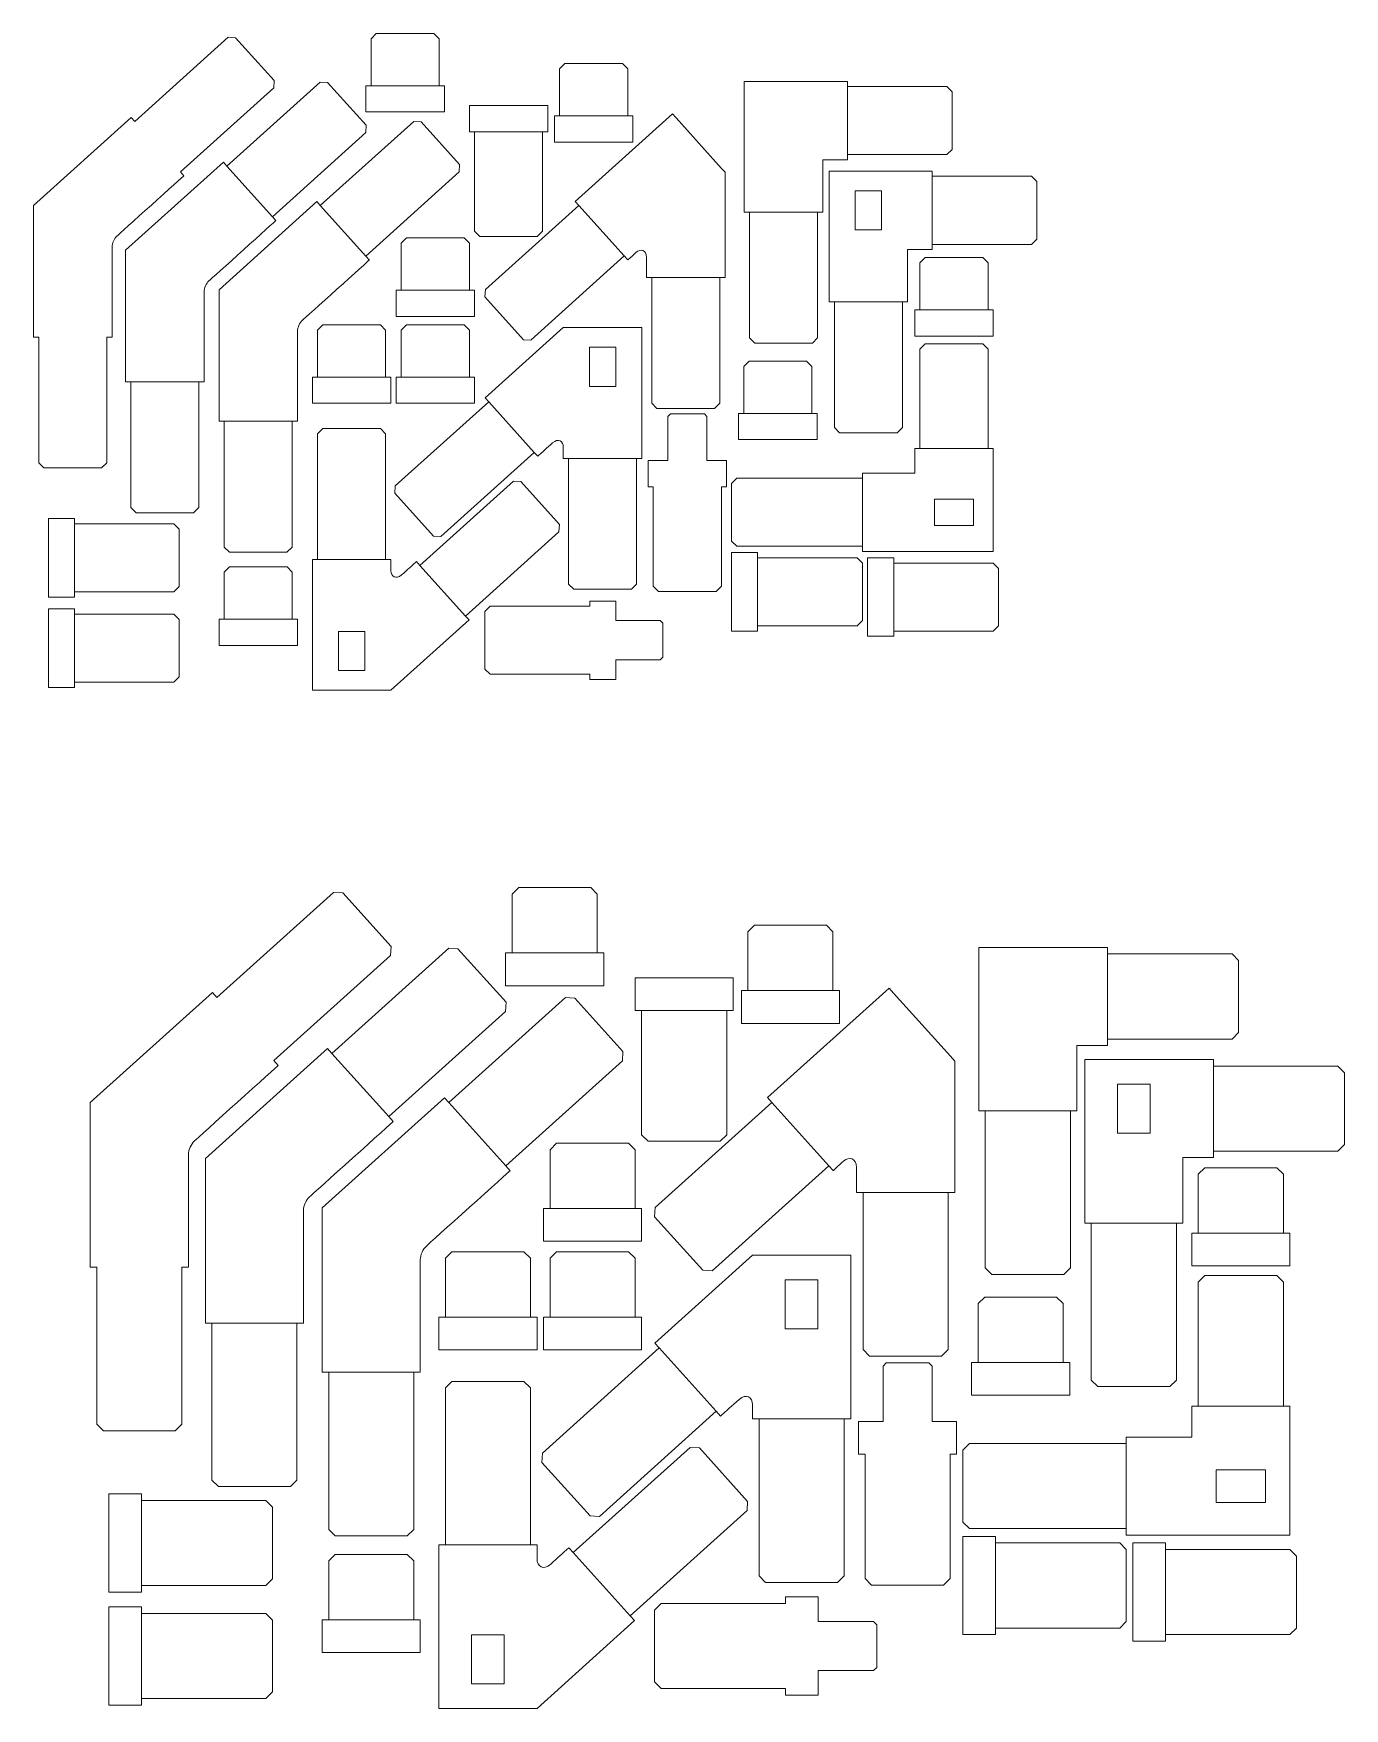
# Model space of a CAD drawing. Header units: inches. Extents: x -11 to 490, y -10 to 630.
import ezdxf

# ---------------------------------------------------------------- set-up
doc = ezdxf.new("R2010")
doc.units = ezdxf.units.IN
doc.header["$MEASUREMENT"] = 0
doc.layers.add('Layer 1', color=7, linetype='Continuous')

msp = doc.modelspace()

# ---------------------------------------------------------------- linework, layer by layer
at = {"layer": 'Layer 1', "color": 5, "lineweight": 9}
for points in [[(120.14, 629.84), (142.14, 629.84), (144.14, 627.84), (144.14, 609.84), (146.14, 609.84), (146.14, 599.85), (144.14, 599.85), (118.13, 599.85), (116.14, 599.85), (116.14, 609.84), (118.13, 609.84), (118.13, 627.84), (120.14, 629.84)], [(192.18, 618.33), (214.18, 618.33), (216.18, 616.33), (216.18, 598.33), (218.18, 598.33), (218.18, 588.34), (216.18, 588.34), (190.17, 588.34), (188.18, 588.34), (188.18, 598.33), (190.17, 598.33), (190.17, 616.33), (192.18, 618.33)], [(262.74, 611.55), (288.74, 611.55), (290.13, 611.55), (290.13, 611.55), (300.13, 611.55), (300.13, 609.55), (338.14, 609.55), (340.13, 607.51), (340.13, 585.55), (338.14, 583.55), (300.13, 583.55), (300.13, 581.55), (290.74, 581.55), (290.74, 561.55), (288.74, 561.55), (288.74, 513.59), (286.73, 511.55), (264.77, 511.55), (262.74, 513.59), (262.74, 561.55), (260.74, 561.55), (260.74, 611.55), (262.74, 611.55)], [(159.7, 552.29), (181.66, 552.29), (183.7, 554.3), (183.7, 592.29), (185.7, 592.29), (185.7, 602.28), (183.7, 602.28), (157.7, 602.28), (155.7, 602.28), (155.7, 592.29), (157.7, 592.29), (157.7, 554.3), (159.7, 552.29)], [(295.13, 577.28), (321.13, 577.28), (322.52, 577.28), (322.52, 577.29), (332.52, 577.29), (332.52, 575.29), (370.51, 575.29), (372.52, 573.24), (372.52, 551.28), (370.51, 549.28), (332.52, 549.28), (332.52, 547.29), (323.13, 547.29), (323.13, 527.28), (321.13, 527.28), (321.13, 479.32), (319.1, 477.28), (297.14, 477.28), (295.13, 479.32), (295.13, 527.28), (293.13, 527.28), (293.13, 577.28), (295.13, 577.28)], [(131.71, 551.71), (153.7, 551.71), (155.7, 549.71), (155.7, 531.72), (157.7, 531.72), (157.7, 521.72), (155.7, 521.72), (129.7, 521.72), (127.7, 521.72), (127.7, 531.72), (129.7, 531.72), (129.7, 549.71), (131.71, 551.71)], [(329.84, 544.19), (351.84, 544.19), (353.84, 542.19), (353.84, 524.2), (355.84, 524.2), (355.84, 514.2), (353.84, 514.2), (327.83, 514.2), (325.84, 514.2), (325.84, 524.2), (327.83, 524.2), (327.83, 542.19), (329.84, 544.19)], [(99.73, 518.52), (121.72, 518.52), (123.72, 516.52), (123.72, 498.53), (125.72, 498.53), (125.72, 488.53), (123.72, 488.53), (97.72, 488.53), (95.72, 488.53), (95.72, 498.53), (97.72, 498.53), (97.72, 516.52), (99.73, 518.52)], [(131.71, 518.52), (153.7, 518.52), (155.7, 516.52), (155.7, 498.53), (157.7, 498.53), (157.7, 488.53), (155.7, 488.53), (129.7, 488.53), (127.7, 488.53), (127.7, 498.53), (129.7, 498.53), (129.7, 516.52), (131.71, 518.52)], [(355.84, 433.89), (355.84, 459.89), (355.84, 461.28), (355.84, 461.28), (355.84, 471.28), (353.84, 471.28), (353.84, 509.27), (351.8, 511.27), (329.84, 511.27), (327.84, 509.27), (327.84, 471.28), (325.84, 471.28), (325.84, 461.89), (305.84, 461.89), (305.84, 459.89), (257.87, 459.89), (255.84, 457.85), (255.84, 435.89), (257.87, 433.89), (305.84, 433.89), (305.84, 431.89), (355.84, 431.89), (355.84, 433.89)], [(262.55, 504.66), (284.54, 504.66), (286.54, 502.66), (286.54, 484.67), (288.54, 484.67), (288.54, 474.67), (286.54, 474.67), (260.54, 474.67), (258.54, 474.67), (258.54, 484.67), (260.54, 484.67), (260.54, 502.66), (262.55, 504.66)], [(227.99, 416.65), (249.95, 416.65), (251.98, 418.69), (251.98, 456.65), (253.98, 456.65), (253.98, 466.65), (251.98, 466.65), (246.47, 466.65), (246.47, 483.55), (245.47, 484.56), (232.48, 484.56), (231.47, 483.55), (231.47, 466.65), (225.97, 466.65), (223.98, 466.65), (223.98, 456.65), (225.97, 456.65), (225.97, 418.69), (227.99, 416.65)], [(44.87, 418.51), (44.87, 440.47), (42.85, 442.51), (4.87, 442.51), (4.87, 444.51), (-5.13, 444.51), (-5.13, 442.51), (-5.13, 416.51), (-5.13, 414.51), (4.87, 414.51), (4.87, 416.51), (42.85, 416.51), (44.87, 418.51)], [(305.83, 405.51), (305.83, 427.47), (303.82, 429.51), (265.83, 429.51), (265.83, 431.51), (255.84, 431.51), (255.84, 429.51), (255.84, 403.5), (255.84, 401.51), (265.83, 401.51), (265.83, 403.5), (303.82, 403.5), (305.83, 405.51)], [(357.82, 403.51), (357.82, 425.47), (355.81, 427.51), (317.82, 427.51), (317.82, 429.51), (307.83, 429.51), (307.83, 427.51), (307.83, 401.51), (307.83, 399.51), (317.82, 399.51), (317.82, 401.51), (355.81, 401.51), (357.82, 403.51)], [(64.06, 426), (86.06, 426), (88.06, 424), (88.06, 406), (90.06, 406), (90.06, 396.01), (88.06, 396.01), (62.05, 396.01), (60.06, 396.01), (60.06, 406), (62.05, 406), (62.05, 424), (64.06, 426)], [(44.87, 383.97), (44.87, 405.93), (42.85, 407.97), (4.87, 407.97), (4.87, 409.97), (-5.13, 409.97), (-5.13, 407.97), (-5.13, 381.96), (-5.13, 379.97), (4.87, 379.97), (4.87, 381.96), (42.85, 381.96), (44.87, 383.97)], [(161.66, 408.98), (161.66, 387.02), (163.69, 385), (201.66, 385), (201.66, 383), (211.65, 383), (211.65, 385), (211.65, 390.5), (228.55, 390.5), (229.56, 391.48), (229.56, 404.52), (228.55, 405.5), (211.65, 405.5), (211.65, 411), (211.65, 413), (201.66, 413), (201.66, 411), (163.69, 411), (161.66, 408.98)], [(174.57, 303.5), (202.06, 303.5), (204.56, 301), (204.56, 278.51), (207.06, 278.51), (207.06, 266.01), (204.56, 266.01), (172.05, 266.01), (169.56, 266.01), (169.56, 278.51), (172.05, 278.51), (172.05, 301), (174.57, 303.5)], [(264.62, 289.11), (292.11, 289.11), (294.61, 286.61), (294.61, 264.12), (297.11, 264.12), (297.11, 251.62), (294.61, 251.62), (262.1, 251.62), (259.61, 251.62), (259.61, 264.12), (262.1, 264.12), (262.1, 286.61), (264.62, 289.11)], [(352.81, 280.64), (385.31, 280.64), (387.05, 280.64), (387.05, 280.64), (399.55, 280.64), (399.55, 278.15), (447.07, 278.15), (449.55, 275.6), (449.55, 248.14), (447.07, 245.64), (399.55, 245.64), (399.55, 243.14), (387.81, 243.14), (387.81, 218.14), (385.31, 218.14), (385.31, 158.19), (382.79, 155.64), (355.34, 155.64), (352.81, 158.19), (352.81, 218.14), (350.31, 218.14), (350.31, 280.64), (352.81, 280.64)], [(224.01, 206.56), (251.46, 206.56), (254.01, 209.08), (254.01, 256.56), (256.51, 256.56), (256.51, 269.06), (254.01, 269.06), (221.51, 269.06), (219.01, 269.06), (219.01, 256.56), (221.51, 256.56), (221.51, 209.08), (224.01, 206.56)], [(393.3, 237.81), (425.8, 237.81), (427.54, 237.81), (427.54, 237.81), (440.04, 237.81), (440.04, 235.31), (487.53, 235.31), (490.03, 232.76), (490.03, 205.31), (487.53, 202.81), (440.04, 202.81), (440.04, 200.31), (428.3, 200.31), (428.3, 175.31), (425.8, 175.31), (425.8, 115.35), (423.26, 112.81), (395.81, 112.81), (393.3, 115.35), (393.3, 175.31), (390.8, 175.31), (390.8, 237.81), (393.3, 237.81)], [(189.02, 205.84), (216.51, 205.84), (219.01, 203.34), (219.01, 180.85), (221.51, 180.85), (221.51, 168.35), (219.01, 168.35), (186.51, 168.35), (184.01, 168.35), (184.01, 180.85), (186.51, 180.85), (186.51, 203.34), (189.02, 205.84)], [(436.69, 196.44), (464.18, 196.44), (466.68, 193.94), (466.68, 171.45), (469.18, 171.45), (469.18, 158.95), (466.68, 158.95), (434.18, 158.95), (431.68, 158.95), (431.68, 171.45), (434.18, 171.45), (434.18, 193.94), (436.69, 196.44)], [(149.05, 164.36), (176.54, 164.36), (179.04, 161.86), (179.04, 139.36), (181.54, 139.36), (181.54, 126.87), (179.04, 126.87), (146.53, 126.87), (144.04, 126.87), (144.04, 139.36), (146.53, 139.36), (146.53, 161.86), (149.05, 164.36)], [(189.02, 164.36), (216.51, 164.36), (219.01, 161.86), (219.01, 139.36), (221.51, 139.36), (221.51, 126.87), (219.01, 126.87), (186.51, 126.87), (184.01, 126.87), (184.01, 139.36), (186.51, 139.36), (186.51, 161.86), (189.02, 164.36)], [(469.18, 58.56), (469.18, 91.06), (469.18, 92.8), (469.19, 92.8), (469.19, 105.3), (466.69, 105.3), (466.69, 152.79), (464.13, 155.3), (436.68, 155.3), (434.18, 152.79), (434.18, 105.3), (431.69, 105.3), (431.69, 93.56), (406.68, 93.56), (406.68, 91.06), (346.72, 91.06), (344.18, 88.52), (344.18, 61.07), (346.72, 58.56), (406.68, 58.56), (406.68, 56.06), (469.18, 56.06), (469.18, 58.56)], [(352.57, 147.03), (380.07, 147.03), (382.57, 144.53), (382.57, 122.04), (385.07, 122.04), (385.07, 109.54), (382.57, 109.54), (350.06, 109.54), (347.57, 109.54), (347.57, 122.04), (350.06, 122.04), (350.06, 144.53), (352.57, 147.03)], [(309.38, 37.02), (336.83, 37.02), (339.36, 39.56), (339.36, 87.02), (341.85, 87.02), (341.85, 99.52), (339.36, 99.52), (332.48, 99.52), (332.48, 120.64), (331.22, 121.91), (314.98, 121.91), (313.73, 120.64), (313.73, 99.52), (306.85, 99.52), (304.35, 99.52), (304.35, 87.02), (306.85, 87.02), (306.85, 39.56), (309.38, 37.02)], [(80.47, 39.34), (80.47, 66.79), (77.95, 69.34), (30.47, 69.34), (30.47, 71.84), (17.97, 71.84), (17.97, 69.34), (17.97, 36.84), (17.97, 34.34), (30.47, 34.34), (30.47, 36.84), (77.95, 36.84), (80.47, 39.34)], [(406.68, 23.09), (406.68, 50.54), (404.16, 53.09), (356.68, 53.09), (356.68, 55.59), (344.18, 55.59), (344.18, 53.09), (344.18, 20.58), (344.18, 18.09), (356.68, 18.09), (356.68, 20.58), (404.16, 20.58), (406.68, 23.09)], [(471.66, 20.59), (471.66, 48.04), (469.15, 50.59), (421.67, 50.59), (421.67, 53.09), (409.17, 53.09), (409.17, 50.59), (409.17, 18.09), (409.17, 15.59), (421.67, 15.59), (421.67, 18.09), (469.15, 18.09), (471.66, 20.59)], [(104.47, 48.7), (131.96, 48.7), (134.46, 46.2), (134.46, 23.71), (136.96, 23.71), (136.96, 11.21), (134.46, 11.21), (101.95, 11.21), (99.46, 11.21), (99.46, 23.71), (101.95, 23.71), (101.95, 46.2), (104.47, 48.7)], [(226.46, 27.43), (226.46, -0.02), (229, -2.55), (276.46, -2.55), (276.46, -5.05), (288.95, -5.05), (288.95, -2.55), (288.95, 4.33), (310.07, 4.33), (311.34, 5.55), (311.34, 21.86), (310.07, 23.08), (288.95, 23.08), (288.95, 29.96), (288.95, 32.45), (276.46, 32.45), (276.46, 29.96), (229, 29.96), (226.46, 27.43)], [(80.47, -3.84), (80.47, 23.61), (77.95, 26.16), (30.47, 26.16), (30.47, 28.66), (17.97, 28.66), (17.97, 26.16), (17.97, -6.34), (17.97, -8.84), (30.47, -8.84), (30.47, -6.34), (77.95, -6.34), (80.47, -3.84)]]:
    msp.add_lwpolyline(points, dxfattribs=at)
at = {"layer": 'Layer 1', "color": 100, "lineweight": 9}
for points in [[(118.13, 609.84), (144.14, 609.84)], [(300.13, 583.55), (300.13, 609.55)], [(190.17, 598.33), (216.18, 598.33)], [(183.7, 592.29), (157.7, 592.29)], [(63.05, 579.15), (80.45, 559.83)], [(332.52, 549.28), (332.52, 575.29)], [(98.75, 564.1), (116.15, 544.78)], [(197.49, 564.15), (214.89, 544.83)], [(262.74, 561.55), (288.74, 561.55)], [(129.7, 531.72), (155.7, 531.72)], [(225.39, 536.65), (251.39, 536.65)], [(321.13, 527.28), (295.13, 527.28)], [(327.83, 524.2), (353.84, 524.2)], [(26.35, 496.73), (52.36, 496.73)], [(97.72, 498.53), (123.72, 498.53)], [(129.7, 498.53), (155.7, 498.53)], [(180.49, 469.79), (163.09, 489.11)], [(62.06, 481.68), (88.06, 481.68)], [(260.54, 484.67), (286.54, 484.67)], [(219.59, 467.46), (193.59, 467.46)], [(327.84, 471.28), (353.84, 471.28)], [(305.84, 459.89), (305.84, 433.89)], [(4.87, 442.51), (4.87, 416.51)], [(97.72, 428.91), (123.72, 428.91)], [(265.83, 429.51), (265.83, 403.5)], [(136.82, 426.58), (154.22, 407.26)], [(317.82, 427.51), (317.82, 401.51)], [(4.87, 407.97), (4.87, 381.96)], [(62.05, 406), (88.06, 406)], [(172.05, 278.51), (204.56, 278.51)], [(399.55, 245.64), (399.55, 278.15)], [(262.1, 264.12), (294.61, 264.12)], [(254.01, 256.56), (221.51, 256.56)], [(103.19, 240.15), (124.95, 215.99)], [(440.04, 202.81), (440.04, 235.31)], [(147.83, 221.33), (169.58, 197.18)], [(271.25, 221.4), (293, 197.24)], [(352.81, 218.14), (385.31, 218.14)], [(306.12, 187.02), (338.62, 187.02)], [(186.51, 180.85), (219.01, 180.85)], [(425.8, 175.31), (393.3, 175.31)], [(434.18, 171.45), (466.68, 171.45)], [(57.33, 137.11), (89.83, 137.11)], [(146.53, 139.36), (179.04, 139.36)], [(186.51, 139.36), (219.01, 139.36)], [(250, 103.44), (228.25, 127.6)], [(350.06, 122.04), (382.57, 122.04)], [(101.96, 118.3), (134.46, 118.3)], [(434.18, 105.3), (466.69, 105.3)], [(298.88, 100.53), (266.37, 100.53)], [(406.68, 91.06), (406.68, 58.56)], [(30.47, 69.34), (30.47, 36.84)], [(146.54, 52.34), (179.04, 52.34)], [(356.68, 53.09), (356.68, 20.58)], [(195.41, 49.43), (217.16, 25.27)], [(421.67, 50.59), (421.67, 18.09)], [(30.47, 26.16), (30.47, -6.34)], [(101.95, 23.71), (134.46, 23.71)]]:
    msp.add_lwpolyline(points, dxfattribs=at)
at = {"layer": 'Layer 1', "color": 1, "lineweight": 9}
for points in [[(303.13, 554.78), (313.13, 554.78), (313.13, 569.78), (303.13, 569.78), (303.13, 554.78)], [(211.59, 494.96), (201.59, 494.96), (201.59, 509.96), (211.59, 509.96), (211.59, 494.96)], [(333.34, 441.89), (333.34, 451.89), (348.34, 451.89), (348.34, 441.89), (333.34, 441.89)], [(105.72, 401.41), (115.72, 401.41), (115.72, 386.41), (105.72, 386.41), (105.72, 401.41)], [(403.3, 209.68), (415.8, 209.68), (415.8, 228.43), (403.3, 228.43), (403.3, 209.68)], [(288.88, 134.91), (276.38, 134.91), (276.38, 153.66), (288.88, 153.66), (288.88, 134.91)], [(441.06, 68.56), (441.06, 81.06), (459.81, 81.06), (459.81, 68.56), (441.06, 68.56)], [(156.54, 17.96), (169.04, 17.96), (169.04, -0.79), (156.54, -0.79), (156.54, 17.96)]]:
    msp.add_lwpolyline(points, dxfattribs=at)
at = {"layer": 'Layer 1', "color": 5, "lineweight": 9}
for points, knots in [([(45.28, 576.93), (45.28, 576.93), (80.95, 609.05), (80.95, 609.05), (80.95, 609.05), (81.1, 611.87), (81.1, 611.87), (81.1, 611.87), (66.37, 628.23), (66.37, 628.23), (66.37, 628.23), (63.55, 628.38), (63.55, 628.38), (63.55, 628.38), (27.87, 596.26), (27.87, 596.26), (27.87, 596.26), (26.54, 597.74), (26.54, 597.74), (26.54, 597.74), (-10.82, 564.1), (-10.82, 564.1), (-10.82, 564.1), (-10.82, 564.1), (-10.82, 564.1), (-10.82, 564.1), (-10.82, 513.83), (-10.82, 513.83), (-10.82, 513.83), (-8.82, 513.83), (-8.82, 513.83), (-8.82, 513.83), (-8.82, 465.8), (-8.82, 465.8), (-8.82, 465.8), (-6.82, 463.83), (-6.82, 463.83), (-6.82, 463.83), (15.16, 463.83), (15.16, 463.83), (15.16, 463.83), (17.18, 465.8), (17.18, 465.8), (17.18, 465.8), (17.18, 513.83), (17.18, 513.83), (17.18, 513.83), (19.18, 513.83), (19.18, 513.83), (19.18, 513.83), (19.18, 546.83), (19.18, 548.26), (19.18, 549.69), (19.96, 551.45), (21.04, 552.42), (22.11, 553.39), (46.61, 575.45), (46.61, 575.45), (46.61, 575.45), (45.28, 576.93), (45.28, 576.93)], [0, 0, 0, 0, 1, 1, 1, 2, 2, 2, 3, 3, 3, 4, 4, 4, 5, 5, 5, 6, 6, 6, 7, 7, 7, 8, 8, 8, 9, 9, 9, 10, 10, 10, 11, 11, 11, 12, 12, 12, 13, 13, 13, 14, 14, 14, 15, 15, 15, 16, 16, 16, 17, 17, 17, 18, 18, 18, 19, 19, 19, 20, 20, 20, 20]), ([(80.45, 559.83), (80.45, 559.83), (116.12, 591.95), (116.12, 591.95), (116.12, 591.95), (116.27, 594.77), (116.27, 594.77), (116.27, 594.77), (101.54, 611.12), (101.54, 611.12), (101.54, 611.12), (98.73, 611.28), (98.73, 611.28), (98.73, 611.28), (63.05, 579.15), (63.05, 579.15), (63.05, 579.15), (61.71, 580.64), (61.71, 580.64), (61.71, 580.64), (24.35, 547), (24.35, 547), (24.35, 547), (24.36, 547), (24.36, 547), (24.36, 547), (24.36, 496.73), (24.36, 496.73), (24.36, 496.73), (26.35, 496.73), (26.35, 496.73), (26.35, 496.73), (26.35, 448.7), (26.35, 448.7), (26.35, 448.7), (28.36, 446.73), (28.36, 446.73), (28.36, 446.73), (50.33, 446.73), (50.33, 446.73), (50.33, 446.73), (52.36, 448.7), (52.36, 448.7), (52.36, 448.7), (52.36, 496.73), (52.36, 496.73), (52.36, 496.73), (54.36, 496.73), (54.36, 496.73), (54.36, 496.73), (54.36, 529.72), (54.36, 531.15), (54.36, 532.59), (55.13, 534.34), (56.21, 535.31), (57.29, 536.29), (81.79, 558.35), (81.79, 558.35), (81.79, 558.35), (80.45, 559.83), (80.45, 559.83)], [0, 0, 0, 0, 1, 1, 1, 2, 2, 2, 3, 3, 3, 4, 4, 4, 5, 5, 5, 6, 6, 6, 7, 7, 7, 8, 8, 8, 9, 9, 9, 10, 10, 10, 11, 11, 11, 12, 12, 12, 13, 13, 13, 14, 14, 14, 15, 15, 15, 16, 16, 16, 17, 17, 17, 18, 18, 18, 19, 19, 19, 20, 20, 20, 20]), ([(88.06, 481.68), (88.06, 481.68), (88.06, 433.63), (88.06, 433.63), (88.06, 433.63), (86.02, 431.68), (86.02, 431.68), (86.02, 431.68), (64.05, 431.68), (64.05, 431.68), (64.05, 431.68), (62.06, 433.63), (62.06, 433.63), (62.06, 433.63), (62.06, 481.68), (62.06, 481.68), (62.06, 481.68), (60.06, 481.68), (60.06, 481.68), (60.06, 481.68), (60.06, 531.95), (60.06, 531.95), (60.06, 531.95), (60.06, 531.95), (60.06, 531.95), (60.06, 531.95), (97.42, 565.59), (97.42, 565.59), (97.42, 565.59), (98.75, 564.1), (98.75, 564.1), (98.75, 564.1), (134.43, 596.22), (134.43, 596.22), (134.43, 596.22), (137.24, 596.08), (137.24, 596.08), (137.24, 596.08), (151.95, 579.74), (151.95, 579.74), (151.95, 579.74), (151.85, 576.92), (151.85, 576.92), (151.85, 576.92), (116.15, 544.78), (116.15, 544.78), (116.15, 544.78), (117.49, 543.29), (117.49, 543.29), (117.49, 543.29), (92.97, 521.22), (91.91, 520.26), (90.84, 519.3), (90.06, 517.55), (90.06, 516.1), (90.06, 514.64), (90.06, 481.68), (90.06, 481.68), (90.06, 481.68), (88.06, 481.68), (88.06, 481.68)], [0, 0, 0, 0, 1, 1, 1, 2, 2, 2, 3, 3, 3, 4, 4, 4, 5, 5, 5, 6, 6, 6, 7, 7, 7, 8, 8, 8, 9, 9, 9, 10, 10, 10, 11, 11, 11, 12, 12, 12, 13, 13, 13, 14, 14, 14, 15, 15, 15, 16, 16, 16, 17, 17, 17, 18, 18, 18, 19, 19, 19, 20, 20, 20, 20]), ([(233.32, 599.09), (233.32, 599.09), (234.65, 597.61), (234.65, 597.61), (234.65, 597.61), (252.05, 578.28), (252.05, 578.28), (252.05, 578.28), (253.39, 576.8), (253.39, 576.8), (253.39, 576.8), (253.39, 536.65), (253.39, 536.65), (253.39, 536.65), (251.39, 536.65), (251.39, 536.65), (251.39, 536.65), (251.38, 488.6), (251.38, 488.6), (251.38, 488.6), (249.39, 486.6), (249.39, 486.6), (249.39, 486.6), (227.38, 486.6), (227.38, 486.6), (227.38, 486.6), (225.38, 488.6), (225.38, 488.6), (225.38, 488.6), (225.39, 536.65), (225.39, 536.65), (225.39, 536.65), (223.39, 536.65), (223.39, 536.65), (223.39, 536.65), (223.39, 538.6), (223.39, 538.6), (223.39, 538.6), (223.39, 541.35), (223.39, 544.26), (223.39, 547.18), (221.08, 547.71), (219.44, 546.23), (217.8, 544.76), (216.23, 543.34), (216.23, 543.34), (216.23, 543.34), (214.89, 544.83), (214.89, 544.83), (214.89, 544.83), (179.23, 512.72), (179.23, 512.72), (179.23, 512.72), (176.4, 512.85), (176.4, 512.85), (176.4, 512.85), (161.66, 529.23), (161.66, 529.23), (161.66, 529.23), (161.83, 532.05), (161.83, 532.05), (161.83, 532.05), (197.49, 564.15), (197.49, 564.15), (197.49, 564.15), (196.16, 565.64), (196.16, 565.64), (196.16, 565.64), (233.32, 599.09), (233.32, 599.09)], [0, 0, 0, 0, 1, 1, 1, 2, 2, 2, 3, 3, 3, 4, 4, 4, 5, 5, 5, 6, 6, 6, 7, 7, 7, 8, 8, 8, 9, 9, 9, 10, 10, 10, 11, 11, 11, 12, 12, 12, 13, 13, 13, 14, 14, 14, 15, 15, 15, 16, 16, 16, 17, 17, 17, 18, 18, 18, 19, 19, 19, 20, 20, 20, 21, 21, 21, 22, 22, 22, 23, 23, 23, 23]), ([(221.59, 517.46), (221.59, 517.46), (219.59, 517.46), (219.59, 517.46), (219.59, 517.46), (193.59, 517.46), (193.59, 517.46), (193.59, 517.46), (191.59, 517.46), (191.59, 517.46), (191.59, 517.46), (161.75, 490.6), (161.75, 490.6), (161.75, 490.6), (163.09, 489.11), (163.09, 489.11), (163.09, 489.11), (127.38, 456.96), (127.38, 456.96), (127.38, 456.96), (127.22, 454.15), (127.22, 454.15), (127.22, 454.15), (141.97, 437.77), (141.97, 437.77), (141.97, 437.77), (144.79, 437.64), (144.79, 437.64), (144.79, 437.64), (180.49, 469.79), (180.49, 469.79), (180.49, 469.79), (181.83, 468.31), (181.83, 468.31), (181.83, 468.31), (183.28, 469.61), (183.28, 469.61), (183.28, 469.61), (185.32, 471.45), (187.49, 473.4), (189.65, 475.35), (191.59, 473.98), (191.59, 471.78), (191.59, 469.58), (191.59, 467.46), (191.59, 467.46), (191.59, 467.46), (193.59, 467.46), (193.59, 467.46), (193.59, 467.46), (193.59, 419.47), (193.59, 419.47), (193.59, 419.47), (195.58, 417.46), (195.58, 417.46), (195.58, 417.46), (217.58, 417.46), (217.58, 417.46), (217.58, 417.46), (219.59, 419.47), (219.59, 419.47), (219.59, 419.47), (219.59, 467.46), (219.59, 467.46), (219.59, 467.46), (221.59, 467.46), (221.59, 467.46), (221.59, 467.46), (221.59, 517.46), (221.59, 517.46)], [0, 0, 0, 0, 1, 1, 1, 2, 2, 2, 3, 3, 3, 4, 4, 4, 5, 5, 5, 6, 6, 6, 7, 7, 7, 8, 8, 8, 9, 9, 9, 10, 10, 10, 11, 11, 11, 12, 12, 12, 13, 13, 13, 14, 14, 14, 15, 15, 15, 16, 16, 16, 17, 17, 17, 18, 18, 18, 19, 19, 19, 20, 20, 20, 21, 21, 21, 22, 22, 22, 23, 23, 23, 23]), ([(95.72, 378.91), (95.72, 378.91), (97.72, 378.91), (97.72, 378.91), (97.72, 378.91), (123.72, 378.91), (123.72, 378.91), (123.72, 378.91), (125.72, 378.91), (125.72, 378.91), (125.72, 378.91), (155.56, 405.77), (155.56, 405.77), (155.56, 405.77), (154.22, 407.26), (154.22, 407.26), (154.22, 407.26), (189.93, 439.41), (189.93, 439.41), (189.93, 439.41), (190.09, 442.22), (190.09, 442.22), (190.09, 442.22), (175.35, 458.6), (175.35, 458.6), (175.35, 458.6), (172.53, 458.73), (172.53, 458.73), (172.53, 458.73), (136.82, 426.58), (136.82, 426.58), (136.82, 426.58), (135.49, 428.06), (135.49, 428.06), (135.49, 428.06), (134.04, 426.76), (134.04, 426.76), (134.04, 426.76), (132, 424.92), (129.83, 422.97), (127.66, 421.02), (125.72, 422.39), (125.72, 424.59), (125.72, 426.8), (125.72, 428.91), (125.72, 428.91), (125.72, 428.91), (123.72, 428.91), (123.72, 428.91), (123.72, 428.91), (123.72, 476.9), (123.72, 476.9), (123.72, 476.9), (121.73, 478.91), (121.73, 478.91), (121.73, 478.91), (99.73, 478.91), (99.73, 478.91), (99.73, 478.91), (97.72, 476.9), (97.72, 476.9), (97.72, 476.9), (97.72, 428.91), (97.72, 428.91), (97.72, 428.91), (95.72, 428.91), (95.72, 428.91), (95.72, 428.91), (95.72, 378.91), (95.72, 378.91)], [0, 0, 0, 0, 1, 1, 1, 2, 2, 2, 3, 3, 3, 4, 4, 4, 5, 5, 5, 6, 6, 6, 7, 7, 7, 8, 8, 8, 9, 9, 9, 10, 10, 10, 11, 11, 11, 12, 12, 12, 13, 13, 13, 14, 14, 14, 15, 15, 15, 16, 16, 16, 17, 17, 17, 18, 18, 18, 19, 19, 19, 20, 20, 20, 21, 21, 21, 22, 22, 22, 23, 23, 23, 23]), ([(80.98, 237.37), (80.98, 237.37), (125.58, 277.52), (125.58, 277.52), (125.58, 277.52), (125.76, 281.04), (125.76, 281.04), (125.76, 281.04), (107.35, 301.49), (107.35, 301.49), (107.35, 301.49), (103.83, 301.68), (103.83, 301.68), (103.83, 301.68), (59.23, 261.52), (59.23, 261.52), (59.23, 261.52), (57.56, 263.38), (57.56, 263.38), (57.56, 263.38), (10.86, 221.33), (10.86, 221.33), (10.86, 221.33), (10.86, 221.33), (10.86, 221.33), (10.86, 221.33), (10.86, 158.49), (10.86, 158.49), (10.86, 158.49), (13.36, 158.49), (13.36, 158.49), (13.36, 158.49), (13.36, 98.46), (13.36, 98.46), (13.36, 98.46), (15.87, 95.99), (15.87, 95.99), (15.87, 95.99), (43.33, 95.99), (43.33, 95.99), (43.33, 95.99), (45.87, 98.46), (45.87, 98.46), (45.87, 98.46), (45.87, 158.49), (45.87, 158.49), (45.87, 158.49), (48.36, 158.49), (48.36, 158.49), (48.36, 158.49), (48.36, 199.74), (48.36, 201.52), (48.36, 203.31), (49.33, 205.51), (50.68, 206.72), (52.03, 207.94), (82.65, 235.51), (82.65, 235.51), (82.65, 235.51), (80.98, 237.37), (80.98, 237.37)], [0, 0, 0, 0, 1, 1, 1, 2, 2, 2, 3, 3, 3, 4, 4, 4, 5, 5, 5, 6, 6, 6, 7, 7, 7, 8, 8, 8, 9, 9, 9, 10, 10, 10, 11, 11, 11, 12, 12, 12, 13, 13, 13, 14, 14, 14, 15, 15, 15, 16, 16, 16, 17, 17, 17, 18, 18, 18, 19, 19, 19, 20, 20, 20, 20]), ([(124.95, 215.99), (124.95, 215.99), (169.54, 256.14), (169.54, 256.14), (169.54, 256.14), (169.72, 259.67), (169.72, 259.67), (169.72, 259.67), (151.32, 280.11), (151.32, 280.11), (151.32, 280.11), (147.79, 280.3), (147.79, 280.3), (147.79, 280.3), (103.19, 240.15), (103.19, 240.15), (103.19, 240.15), (101.52, 242), (101.52, 242), (101.52, 242), (54.83, 199.95), (54.83, 199.95), (54.83, 199.95), (54.83, 199.95), (54.83, 199.95), (54.83, 199.95), (54.83, 137.11), (54.83, 137.11), (54.83, 137.11), (57.33, 137.11), (57.33, 137.11), (57.33, 137.11), (57.33, 77.08), (57.33, 77.08), (57.33, 77.08), (59.83, 74.61), (59.83, 74.61), (59.83, 74.61), (87.3, 74.61), (87.3, 74.61), (87.3, 74.61), (89.83, 77.08), (89.83, 77.08), (89.83, 77.08), (89.83, 137.11), (89.83, 137.11), (89.83, 137.11), (92.33, 137.11), (92.33, 137.11), (92.33, 137.11), (92.33, 178.36), (92.33, 180.15), (92.33, 181.94), (93.3, 184.13), (94.65, 185.35), (95.99, 186.56), (126.62, 214.13), (126.62, 214.13), (126.62, 214.13), (124.95, 215.99), (124.95, 215.99)], [0, 0, 0, 0, 1, 1, 1, 2, 2, 2, 3, 3, 3, 4, 4, 4, 5, 5, 5, 6, 6, 6, 7, 7, 7, 8, 8, 8, 9, 9, 9, 10, 10, 10, 11, 11, 11, 12, 12, 12, 13, 13, 13, 14, 14, 14, 15, 15, 15, 16, 16, 16, 17, 17, 17, 18, 18, 18, 19, 19, 19, 20, 20, 20, 20]), ([(316.03, 265.07), (316.03, 265.07), (317.7, 263.21), (317.7, 263.21), (317.7, 263.21), (339.45, 239.06), (339.45, 239.06), (339.45, 239.06), (341.12, 237.2), (341.12, 237.2), (341.12, 237.2), (341.12, 187.01), (341.12, 187.01), (341.12, 187.01), (338.62, 187.02), (338.62, 187.02), (338.62, 187.02), (338.62, 126.95), (338.62, 126.95), (338.62, 126.95), (336.12, 124.45), (336.12, 124.45), (336.12, 124.45), (308.62, 124.45), (308.62, 124.45), (308.62, 124.45), (306.11, 126.95), (306.11, 126.95), (306.11, 126.95), (306.12, 187.02), (306.12, 187.02), (306.12, 187.02), (303.62, 187.02), (303.62, 187.02), (303.62, 187.02), (303.62, 189.45), (303.62, 189.45), (303.62, 189.45), (303.62, 192.89), (303.62, 196.53), (303.62, 200.18), (300.73, 200.84), (298.68, 198.99), (296.64, 197.15), (294.67, 195.38), (294.67, 195.38), (294.67, 195.38), (293, 197.24), (293, 197.24), (293, 197.24), (248.43, 157.11), (248.43, 157.11), (248.43, 157.11), (244.89, 157.27), (244.89, 157.27), (244.89, 157.27), (226.46, 177.74), (226.46, 177.74), (226.46, 177.74), (226.68, 181.27), (226.68, 181.27), (226.68, 181.27), (271.25, 221.4), (271.25, 221.4), (271.25, 221.4), (269.58, 223.25), (269.58, 223.25), (269.58, 223.25), (316.03, 265.07), (316.03, 265.07)], [0, 0, 0, 0, 1, 1, 1, 2, 2, 2, 3, 3, 3, 4, 4, 4, 5, 5, 5, 6, 6, 6, 7, 7, 7, 8, 8, 8, 9, 9, 9, 10, 10, 10, 11, 11, 11, 12, 12, 12, 13, 13, 13, 14, 14, 14, 15, 15, 15, 16, 16, 16, 17, 17, 17, 18, 18, 18, 19, 19, 19, 20, 20, 20, 21, 21, 21, 22, 22, 22, 23, 23, 23, 23]), ([(134.46, 118.3), (134.46, 118.3), (134.46, 58.25), (134.46, 58.25), (134.46, 58.25), (131.91, 55.8), (131.91, 55.8), (131.91, 55.8), (104.45, 55.8), (104.45, 55.8), (104.45, 55.8), (101.96, 58.25), (101.96, 58.25), (101.96, 58.25), (101.96, 118.3), (101.96, 118.3), (101.96, 118.3), (99.46, 118.3), (99.46, 118.3), (99.46, 118.3), (99.46, 181.14), (99.46, 181.14), (99.46, 181.14), (99.46, 181.14), (99.46, 181.14), (99.46, 181.14), (146.16, 223.19), (146.16, 223.19), (146.16, 223.19), (147.83, 221.33), (147.83, 221.33), (147.83, 221.33), (192.42, 261.48), (192.42, 261.48), (192.42, 261.48), (195.94, 261.3), (195.94, 261.3), (195.94, 261.3), (214.33, 240.88), (214.33, 240.88), (214.33, 240.88), (214.2, 237.35), (214.2, 237.35), (214.2, 237.35), (169.58, 197.18), (169.58, 197.18), (169.58, 197.18), (171.25, 195.32), (171.25, 195.32), (171.25, 195.32), (140.6, 167.72), (139.27, 166.53), (137.94, 165.33), (136.96, 163.14), (136.96, 161.32), (136.96, 159.51), (136.96, 118.3), (136.96, 118.3), (136.96, 118.3), (134.46, 118.3), (134.46, 118.3)], [0, 0, 0, 0, 1, 1, 1, 2, 2, 2, 3, 3, 3, 4, 4, 4, 5, 5, 5, 6, 6, 6, 7, 7, 7, 8, 8, 8, 9, 9, 9, 10, 10, 10, 11, 11, 11, 12, 12, 12, 13, 13, 13, 14, 14, 14, 15, 15, 15, 16, 16, 16, 17, 17, 17, 18, 18, 18, 19, 19, 19, 20, 20, 20, 20]), ([(301.38, 163.03), (301.38, 163.03), (298.88, 163.03), (298.88, 163.03), (298.88, 163.03), (266.37, 163.03), (266.37, 163.03), (266.37, 163.03), (263.88, 163.03), (263.88, 163.03), (263.88, 163.03), (226.58, 129.45), (226.58, 129.45), (226.58, 129.45), (228.25, 127.6), (228.25, 127.6), (228.25, 127.6), (183.61, 87.4), (183.61, 87.4), (183.61, 87.4), (183.41, 83.89), (183.41, 83.89), (183.41, 83.89), (201.85, 63.42), (201.85, 63.42), (201.85, 63.42), (205.37, 63.25), (205.37, 63.25), (205.37, 63.25), (250, 103.44), (250, 103.44), (250, 103.44), (251.67, 101.59), (251.67, 101.59), (251.67, 101.59), (253.48, 103.21), (253.48, 103.21), (253.48, 103.21), (256.03, 105.51), (258.74, 107.95), (261.45, 110.39), (263.88, 108.68), (263.88, 105.93), (263.88, 103.17), (263.88, 100.53), (263.88, 100.53), (263.88, 100.53), (266.37, 100.53), (266.37, 100.53), (266.37, 100.53), (266.37, 40.54), (266.37, 40.54), (266.37, 40.54), (268.86, 38.03), (268.86, 38.03), (268.86, 38.03), (296.36, 38.03), (296.36, 38.03), (296.36, 38.03), (298.88, 40.54), (298.88, 40.54), (298.88, 40.54), (298.88, 100.53), (298.88, 100.53), (298.88, 100.53), (301.38, 100.53), (301.38, 100.53), (301.38, 100.53), (301.38, 163.03), (301.38, 163.03)], [0, 0, 0, 0, 1, 1, 1, 2, 2, 2, 3, 3, 3, 4, 4, 4, 5, 5, 5, 6, 6, 6, 7, 7, 7, 8, 8, 8, 9, 9, 9, 10, 10, 10, 11, 11, 11, 12, 12, 12, 13, 13, 13, 14, 14, 14, 15, 15, 15, 16, 16, 16, 17, 17, 17, 18, 18, 18, 19, 19, 19, 20, 20, 20, 21, 21, 21, 22, 22, 22, 23, 23, 23, 23]), ([(144.04, -10.16), (144.04, -10.16), (146.54, -10.16), (146.54, -10.16), (146.54, -10.16), (179.04, -10.16), (179.04, -10.16), (179.04, -10.16), (181.54, -10.16), (181.54, -10.16), (181.54, -10.16), (218.84, 23.42), (218.84, 23.42), (218.84, 23.42), (217.16, 25.27), (217.16, 25.27), (217.16, 25.27), (261.8, 65.47), (261.8, 65.47), (261.8, 65.47), (262, 68.98), (262, 68.98), (262, 68.98), (243.57, 89.45), (243.57, 89.45), (243.57, 89.45), (240.05, 89.62), (240.05, 89.62), (240.05, 89.62), (195.41, 49.43), (195.41, 49.43), (195.41, 49.43), (193.74, 51.29), (193.74, 51.29), (193.74, 51.29), (191.93, 49.66), (191.93, 49.66), (191.93, 49.66), (189.38, 47.36), (186.67, 44.92), (183.96, 42.48), (181.54, 44.19), (181.54, 46.94), (181.54, 49.7), (181.54, 52.34), (181.54, 52.34), (181.54, 52.34), (179.04, 52.34), (179.04, 52.34), (179.04, 52.34), (179.04, 112.33), (179.04, 112.33), (179.04, 112.33), (176.55, 114.84), (176.55, 114.84), (176.55, 114.84), (149.05, 114.84), (149.05, 114.84), (149.05, 114.84), (146.54, 112.33), (146.54, 112.33), (146.54, 112.33), (146.54, 52.34), (146.54, 52.34), (146.54, 52.34), (144.04, 52.34), (144.04, 52.34), (144.04, 52.34), (144.04, -10.16), (144.04, -10.16)], [0, 0, 0, 0, 1, 1, 1, 2, 2, 2, 3, 3, 3, 4, 4, 4, 5, 5, 5, 6, 6, 6, 7, 7, 7, 8, 8, 8, 9, 9, 9, 10, 10, 10, 11, 11, 11, 12, 12, 12, 13, 13, 13, 14, 14, 14, 15, 15, 15, 16, 16, 16, 17, 17, 17, 18, 18, 18, 19, 19, 19, 20, 20, 20, 21, 21, 21, 22, 22, 22, 23, 23, 23, 23])]:
    msp.add_open_spline(points, degree=3, knots=knots, dxfattribs=at)

doc.saveas('drawing.dxf')
